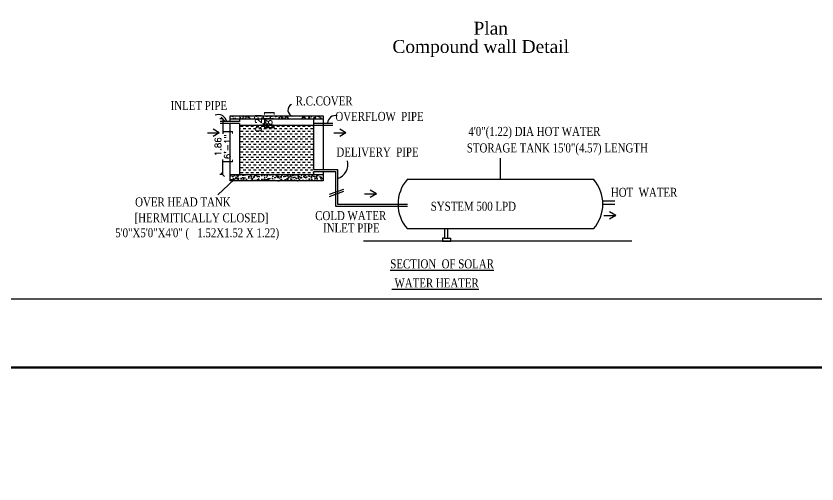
# Model space of a CAD drawing. Header units: metres. Extents: x -178271 to 51524, y -130823 to -18998.
# Drawn here: x -177750.7 to -177699.7, y -114020.7 to -113990.9 of the extents above; entities that cross this region are included whole.
import ezdxf

# ---------------------------------------------------------------- set-up
doc = ezdxf.new("R2010")
doc.units = ezdxf.units.M
doc.header["$MEASUREMENT"] = 0
for name, color, linetype in [('dim', 8, 'Continuous'), ('dime', 10, 'Continuous'), ('STEX', 1, 'Continuous'), ('Text', 4, 'Continuous')]:
    doc.layers.add(name, color=color, linetype=linetype)
doc.layers.add('FLOOR-GROUND', color=7, linetype='Continuous', lineweight=50)
doc.layers.add('Walls', color=1, linetype='Continuous', lineweight=30)
doc.styles.add('ROMANTIC', font='romantic.ttf', dxfattribs={"width": 0.8})
doc.styles.add('RT', font='romantic.ttf')
doc.styles.add('style1', font='romanc.shx', dxfattribs={"height": 0.7})
doc.dimstyles.new('main dim', dxfattribs={"dimtxt": 0.15, "dimasz": 0.12, "dimexe": 0.1, "dimexo": 0.1, "dimgap": 0.05, "dimtad": 1, "dimzin": 3, "dimdsep": 46, "dimtxsty": 'style1', "dimblk": 'OBLIQUE', "dimcen": 0.125, "dimclrd": 8, "dimclre": 8, "dimclrt": 7, "dimadec": 0, "dimazin": 0, "dimtfac": 0.8, "dimtix": 1, "dimtofl": 0, "dimtmove": 2, "dimatfit": 0, "dimfxl": 0, "dimtolj": 1, "dimtzin": 0, "dimarcsym": 0})
pattern_1 = [(50, (-379.0064, -621.69866), (0.24708799, -0.0216174), [0.02583665, -0.28420313]), (355, (-379.0064, -621.69866), (-0.04779826, 0.25912165), [0.02066932, -0.227362505]), (100.4514, (-378.98582, -621.70046), (0.19928991, 0.23750409), [0.02195777, -0.241535495]), (46.1842, (-379.0064, -621.62976), (0.36765242, -0.05701942), [0.03875497, -0.4263047]), (96.6356, (-378.97577, -621.6345), (0.32198069, 0.33557254), [0.03293666, -0.36230319]), (351.1842, (-379.0064, -621.62976), (0.32198043, 0.3355728), [0.03100398, -0.34104376]), (21, (-378.97196, -621.64698), (0.2056277, -0.138697636), [0.02583665, -0.28420313]), (326, (-378.97196, -621.64698), (0.08381937, 0.24980596), [0.02066932, -0.227362505]), (71.4514, (-378.95482, -621.65854), (0.289447154, 0.11110809), [0.02195777, -0.241535495]), (37.5, (-379.00641, -621.69866), (0.004188932, 0.114678152), [0, -0.224606596, 0, -0.230807392, 0, -0.228223727]), (7.5, (-379.00641, -621.69866), (0.090624468, 0.135870356), [0, -0.131594662, 0, -0.219439266, 0, -0.086983383]), (327.5, (-379.08323, -621.69866), (0.183895767, -0.007769897), [0, -0.08612216, 0, -0.268701142, 0, -0.356545747]), (317.5, (-379.11768, -621.69866), (0.200901013, 0.03448503), [0, -0.11195881, 0, -0.178445118, 0, -0.253199153])]

# ---------------------------------------------------------------- blocks, each defined once
blk = doc.blocks.new('_Oblique')
at = {"color": 0, "linetype": 'ByBlock', "lineweight": -2}
blk.add_line((-0.5, -0.5), (0.5, 0.5), dxfattribs=at)
blk = doc.blocks.new('*D35')
at = {"layer": 'Defpoints', "color": 0, "ltscale": 7}
for p in [(3152.491, -232.903), (3152.491, -232.903), (3152.491, -234.763)]:
    blk.add_point(p, dxfattribs=at)
at = {"layer": 'dim', "color": 8, "linetype": 'ByBlock', "lineweight": -2, "ltscale": 7}
for p, q in [((3152.491, -232.903), (3152.391, -232.903)), ((3152.491, -232.903), (3152.491, -233.407)), ((3152.491, -234.763), (3152.491, -234.259)), ((3152.491, -234.763), (3152.391, -234.763))]:
    blk.add_line(p, q, dxfattribs=at)
at = {"layer": 'dim', "color": 8, "lineweight": -2, "ltscale": 7, "xscale": 0.12, "yscale": 0.12, "zscale": 0.12}
for p, rotation in [((3152.491, -232.903), 90), ((3152.491, -234.763), 270)]:
    blk.add_blockref('_Oblique', p, dxfattribs=dict(at, rotation=rotation))
at = {"layer": 'dim', "color": 7, "ltscale": 7, "char_height": 0.21, "attachment_point": 5, "rotation": 90, "style": 'style1'}
for s, insert in [('\\A1;[6\'-1"]', (3152.677, -233.833)), ('\\A1;1.86', (3152.334, -233.833))]:
    blk.add_mtext(s, dxfattribs=dict(at, insert=insert))
blk = doc.blocks.new('*D36')
at = {"layer": 'Defpoints', "color": 0, "ltscale": 7}
for p in [(3153.888, -232.903), (3154.284, -232.903), (3154.284, -233.109)]:
    blk.add_point(p, dxfattribs=at)
at = {"layer": 'dim', "color": 8, "linetype": 'ByBlock', "lineweight": -2, "ltscale": 7}
for p, q in [((3154.184, -232.903), (3153.788, -232.903)), ((3153.888, -233.109), (3153.888, -232.903)), ((3154.184, -233.109), (3153.788, -233.109))]:
    blk.add_line(p, q, dxfattribs=at)
at = {"layer": 'dim', "color": 8, "lineweight": -2, "ltscale": 7, "xscale": 0.12, "yscale": 0.12, "zscale": 0.12}
for p, rotation in [((3153.888, -232.903), 90), ((3153.888, -233.109), 270)]:
    blk.add_blockref('_Oblique', p, dxfattribs=dict(at, rotation=rotation))
at = {"layer": 'dim', "color": 7, "ltscale": 7, "insert": (3153.888, -233.019), "char_height": 0.21, "attachment_point": 5, "rotation": 90, "style": 'style1'}
blk.add_mtext('\\A1;0.21\\P [8"]', dxfattribs=at)
blk = doc.blocks.new('solar')
h = blk.add_hatch()
h.set_pattern_fill('AR-CONC', color=256, scale=0.034449, style=0)
h.set_pattern_definition(pattern_1)
h.paths.add_polyline_path([(-10.283, 2.222), (-13.383, 2.222), (-13.383, 2.015), (-10.283, 2.015)])
h.paths.add_polyline_path([(-11.486, 4.186), (-13.383, 4.186), (-13.383, 4.082), (-13.073, 4.082), (-11.437, 4.082)])
h.paths.add_polyline_path([(-10.544, 4.186), (-10.94, 4.186), (-10.989, 4.082), (-10.593, 4.082)])
h.paths.add_polyline_path([(-12.85, 3.705), (-12.85, 5.286), (-11.781, 5.286), (-11.781, 3.705)], flags=9)
h = blk.add_hatch()
h.set_pattern_fill('AR-CONC', color=256, scale=0.034449, style=0)
h.set_pattern_definition(pattern_1)
h.paths.add_polyline_path([(-11.486, 4.186), (-13.383, 4.186), (-13.383, 4.082), (-13.073, 4.082), (-11.437, 4.082)])
h.paths.add_polyline_path([(-10.283, 4.186), (-10.94, 4.186), (-10.989, 4.082), (-10.593, 4.082), (-10.283, 4.082)])
h = blk.add_hatch()
h.set_pattern_fill('DASH', color=256, scale=0.688977, style=0)
h.set_pattern_definition([(0, (-379.00641, -621.69866), (0.086122161, 0.086122161), [0.08612216, -0.08612216])])
h.paths.add_polyline_path([(-13.073, 3.875), (-13.073, 2.222), (-10.593, 2.222), (-10.593, 3.875)])
for p, q in [((-13.383, 3.996), (-13.383, 4.186)), ((-13.383, 4.186), (-10.283, 4.186)), ((-13.383, 4.082), (-13.073, 4.082)), ((-13.073, 4.082), (-13.073, 3.996)), ((-13.073, 4.082), (-10.593, 4.082)), ((-11.437, 4.082), (-11.486, 4.186)), ((-10.989, 4.082), (-10.94, 4.186)), ((-10.593, 2.394), (-10.593, 4.082)), ((-10.593, 4.082), (-10.283, 4.082)), ((-10.283, 4.186), (-10.283, 2.394)), ((-13.745, 3.617), (-13.952, 3.738)), ((-13.073, 3.996), (-13.711, 3.996)), ((-13.073, 3.927), (-13.711, 3.927)), ((-13.383, 2.015), (-13.383, 3.927)), ((-13.073, 3.927), (-13.073, 2.222)), ((-13.073, 3.875), (-10.593, 3.875)), ((-10.593, 3.944), (-9.956, 3.944)), ((-10.593, 3.875), (-9.956, 3.875)), ((-9.525, 3.617), (-9.732, 3.738)), ((-14.141, 3.617), (-13.745, 3.617)), ((-13.745, 3.617), (-13.952, 3.497)), ((-9.921, 3.617), (-9.525, 3.617)), ((-9.525, 3.617), (-9.732, 3.497)), ((-4.375, 2.067), (-4.375, 2.773)), ((-13.073, 2.222), (-13.792, 1.551)), ((-13.383, 2.222), (-10.283, 2.222)), ((-10.593, 2.394), (-9.801, 2.394)), ((-10.593, 2.222), (-10.593, 2.325)), ((-10.593, 2.222), (-10.593, 2.325)), ((-10.593, 2.325), (-9.87, 2.325)), ((-10.283, 2.325), (-10.283, 2.015)), ((-9.87, 2.325), (-9.87, 1.171)), ((-9.801, 2.394), (-9.801, 1.24)), ((-10.283, 2.015), (-13.383, 2.015)), ((-7.475, 2.067), (-1.275, 2.067)), ((-10.076, 1.567), (-9.594, 1.74)), ((-10.076, 1.499), (-9.594, 1.671)), ((-8.509, 1.585), (-8.716, 1.705)), ((-8.905, 1.585), (-8.509, 1.585)), ((-8.509, 1.585), (-8.716, 1.464)), ((-0.947, 1.344), (-0.568, 1.344)), ((-9.87, 1.171), (-7.475, 1.171)), ((-9.801, 1.24), (-7.475, 1.24)), ((-0.947, 1.24), (-0.568, 1.24)), ((-0.93, 0.861), (-0.534, 0.861)), ((-0.534, 0.861), (-0.741, 0.982)), ((-0.534, 0.861), (-0.741, 0.741)), ((-1.275, 0.413), (-7.475, 0.413)), ((-6.235, 0.413), (-6.235, 0.276)), ((-6.235, 0.413), (-6.235, 0.103)), ((-6.132, 0.103), (-6.132, 0.413)), ((0, 0), (-8.939, 0)), ((-6.235, 0.103), (-6.304, 0.103)), ((-6.304, 0.103), (-6.304, 0)), ((-6.304, 0), (-6.029, 0)), ((-6.235, 0.103), (-6.029, 0.103)), ((-6.029, 0), (-6.029, 0.103))]:
    blk.add_line(p, q)
for centre, radius, start, end in [((-11.247, 4.372), 0.211, 114.2145, 255.725), ((-13.775, 3.938), 0.286, 11.6682, 112.1868), ((-9.878, 3.933), 0.259, 76.6765, 177.5572), ((-9.942, 2.558), 0.486, 286.9212, 15.3934), ((-6.536, 1.24), 1.252, 138.6575, 221.3425), ((-2.214, 1.24), 1.252, 318.6575, 41.3425)]:
    blk.add_arc(centre, radius, start, end)
at = {"layer": 'dime', "color": 4, "style": 'ROMANTIC', "width": 0.8}
for s, height, p in [(' R.C.COVER', 0.3, (-11.287, 4.531)), (' INLET PIPE', 0.29999, (-15.455, 4.376)), ('OVERFLOW  PIPE', 0.29999, (-9.875, 4.015)), (' 4\'0"(1.22) DIA HOT WATER', 0.29999, (-5.534, 3.515)), (' STORAGE TANK 15\'0"(4.57) LENGTH', 0.29999, (-5.586, 2.964)), ('DELIVERY  PIPE', 0.29999, (-9.84, 2.826)), ('HOT  WATER ', 0.29999, (-0.694, 1.483)), ('OVER HEAD TANK  ', 0.29999, (-16.547, 1.162)), ('SYSTEM 500 LPD', 0.29999, (-6.697, 1.018)), ('[HERMITICALLY CLOSED]', 0.29999, (-16.565, 0.633)), ('COLD WATER ', 0.29999, (-10.547, 0.707)), (' INLET PIPE', 0.29999, (-10.374, 0.294)), ('  5\'0"X5\'0"X4\'0" (   1.52X1.52 X 1.22)', 0.29999, (-17.392, 0.136)), ('%%USECTION  OF SOLAR', 0.29999, (-8.046, -0.902)), ('%%U WATER HEATER', 0.29999, (-7.995, -1.539))]:
    blk.add_text(s, height=height, dxfattribs=at).set_placement(p)
at = {"layer": 'dim', "color": 7, "ltscale": 7}
dim = blk.add_linear_dim(base=(-13.626, 4.082), p1=(-13.626, 2.222), p2=(-13.626, 4.082), angle=90, dimstyle='main dim', override={"dimtxt": 0.21, "dimtad": 0, "dimpost": '\\X'}, dxfattribs=at)
dim.commit()
dim.dimension.update_dxf_attribs({"geometry": '*D35', "text_midpoint": (-13.626, 3.152), "insert": (-3166.117, 236.985)})
dim = blk.add_linear_dim(base=(-12.229, 4.082), p1=(-11.833, 3.875), p2=(-11.833, 4.082), angle=90, dimstyle='main dim', override={"dimtxt": 0.21, "dimtad": 0, "dimpost": '\\X'}, dxfattribs=at)
dim.commit()
dim.dimension.update_dxf_attribs({"geometry": '*D36', "text_midpoint": (-12.229, 3.966), "dimtype": 128, "insert": (-3166.117, 236.985)})

msp = doc.modelspace()

# ---------------------------------------------------------------- linework, layer by layer
at = {"layer": 'FLOOR-GROUND', "color": 64}
msp.add_lwpolyline([(-177817.892, -113885.098), (-177528.236, -113885.098), (-177528.236, -114013.31), (-177817.892, -114013.31)], close=True, dxfattribs=at)
at = {"layer": 'STEX', "ltscale": 1500}
msp.add_lwpolyline([(-177810.394, -113893.585), (-177628.712, -113893.585), (-177628.712, -114008.956), (-177810.394, -114008.956)], close=True, dxfattribs=at)

# ---------------------------------------------------------------- block references
at = {"layer": 'Walls', "xscale": 1.912397340682218, "yscale": 1.912397340682218, "zscale": 1.912397340682218}
msp.add_blockref('solar', (-177711.48, -114005.263), dxfattribs=at)

# ---------------------------------------------------------------- texts
at = {"layer": 'Text', "style": 'RT'}
for s, height, p in [('Plan', 0.8177, (-177721.561, -113992.084)), ('Compound wall Detail', 0.81765, (-177726.729, -113993.251))]:
    msp.add_text(s, height=height, dxfattribs=at).set_placement(p)

doc.saveas('drawing.dxf')
